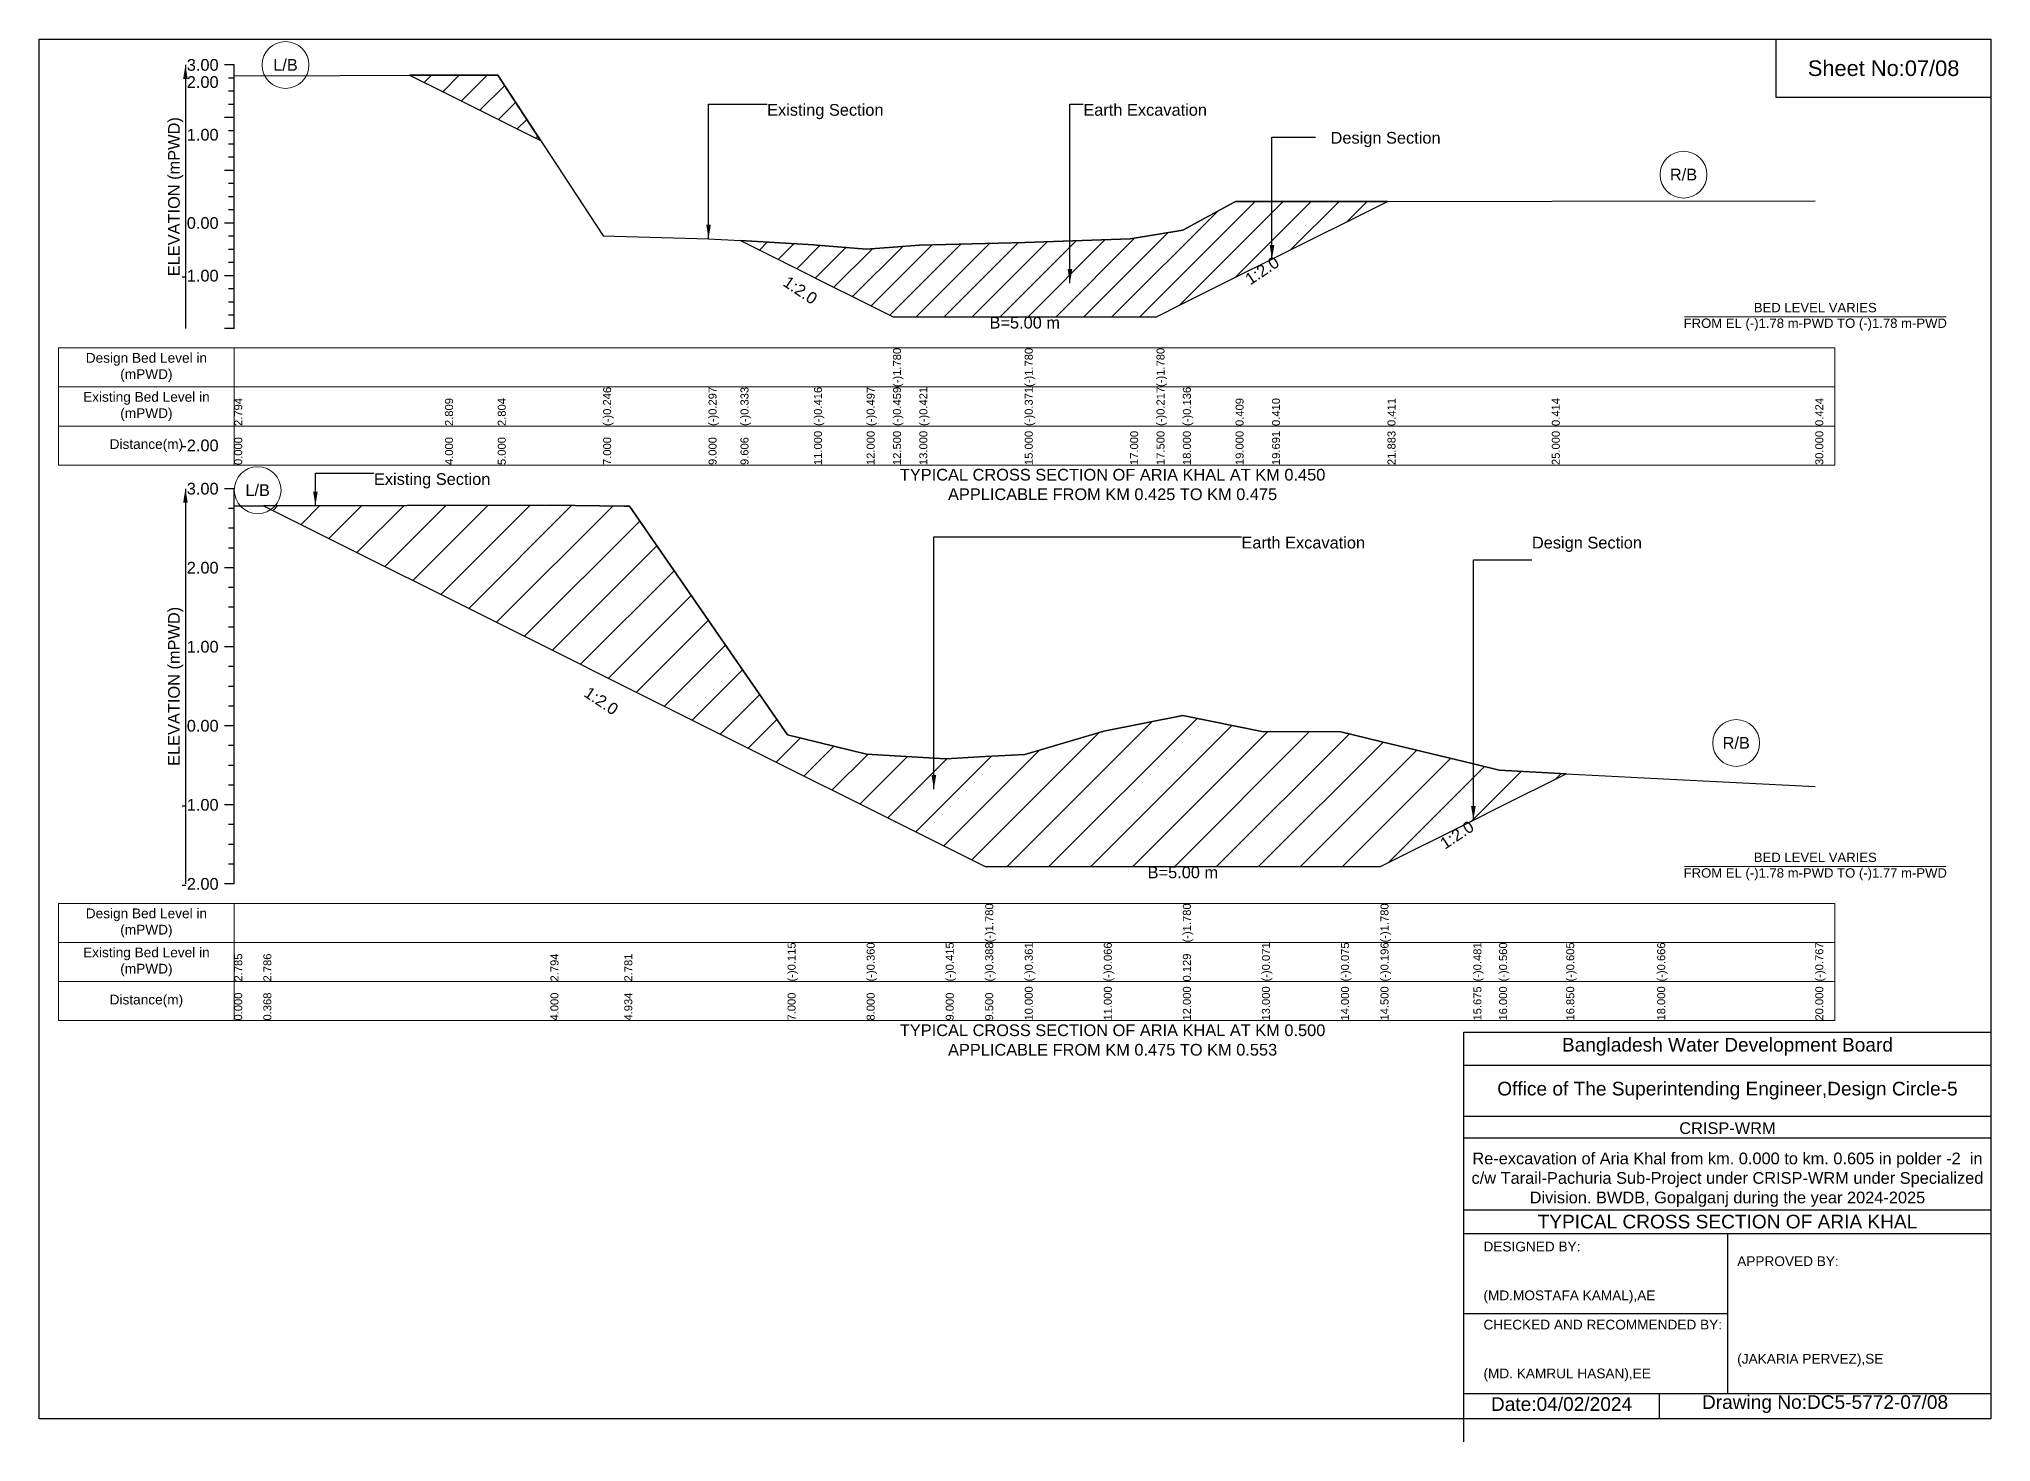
# Model space of a CAD drawing. Header units: inches. Extents: x 91000 to 188000, y -5751 to 7560.
# Drawn here: x 160000 to 168000, y -5751 to 0 of the extents above; entities that cross this region are included whole.
import ezdxf

# ---------------------------------------------------------------- set-up
doc = ezdxf.new("R2010")
doc.units = ezdxf.units.IN
doc.header["$LTSCALE"] = 7
doc.header["$MEASUREMENT"] = 0
for name, color, linetype, lineweight in [('Cross section Data Border', 7, 'Continuous', 9), ('Cross Section Labels', 7, 'Continuous', 9), ('Existing_Bed_Level for Xsection', 7, 'Continuous', 25)]:
    doc.layers.add(name, color=color, linetype=linetype, lineweight=lineweight)
doc.styles.get("Standard").update_dxf_attribs({"font": 'arial.ttf'})
doc.dimstyles.get("Standard").update_dxf_attribs({"dimtxt": 0.18, "dimasz": 0.18, "dimexe": 0.18, "dimexo": 0.0625, "dimgap": 0.09, "dimtad": 0, "dimtih": 1, "dimtoh": 1, "dimdec": 4, "dimzin": 0, "dimdsep": 46, "dimtxsty": 'Standard', "dimcen": 0.09, "dimadec": 0, "dimazin": 0, "dimtfac": 1, "dimtdec": 4, "dimtofl": 0, "dimtmove": 0, "dimatfit": 3, "dimfxl": 1, "dimtolj": 1, "dimtzin": 0, "dimarcsym": 0})
pattern_1 = [(45, (0, 334.384), (-57.27565, 57.27565), [])]

msp = doc.modelspace()

# ---------------------------------------------------------------- hatches: boundary and pattern name
at = {"layer": 'Existing_Bed_Level for Xsection'}
h = msp.add_hatch(dxfattribs=at)
h.set_pattern_fill('ANSI31', color=256, scale=648, style=0)
h.set_pattern_definition(pattern_1)
h.paths.add_polyline_path([(161518.6, -148.1), (161664, -220.7), (161880, -328.7), (162055.8, -416.6), (161880, -148.6), (161664, -147.5)])
h = msp.add_hatch(dxfattribs=at)
h.set_pattern_fill('ANSI31', color=256, scale=648, style=0)
h.set_pattern_definition(pattern_1)
h.paths.add_polyline_path([(162874.9, -826.2), (163176, -976.7), (163187.5, -982.5), (163392, -1084.7), (163500, -1138.7), (163608, -1138.7), (164040, -1138.7), (164472, -1138.7), (164580, -1138.7), (164688, -1084.7), (164904, -976.7), (165053.3, -902.1), (165526.7, -665.4), (165053.3, -665.8), (164904, -665.9), (164688, -783.6), (164580, -801), (164472, -818.4), (164040, -834.4), (163608, -845.2), (163500, -853.4), (163392, -861.6), (163187.5, -845), (163176, -844.1)])
h = msp.add_hatch(dxfattribs=at)
h.set_pattern_fill('ANSI31', color=256, scale=972, style=0)
h.paths.add_polyline_path([(160919.3, -1912.9), (162096, -2501.2), (162398.7, -2652.5), (162420, -2663.2), (163068, -2987.2), (163392, -3149.2), (163716, -3311.2), (163878, -3392.2), (164040, -3392.2), (164364, -3392.2), (164688, -3392.2), (165012, -3392.2), (165336, -3392.2), (165498, -3392.2), (165878.7, -3201.9), (165984, -3149.2), (166259.4, -3011.5), (165984, -2996.9), (165878.7, -2971.4), (165498, -2879.1), (165336, -2839.8), (165012, -2838.5), (164688, -2773.7), (164364, -2836.9), (164040, -2932.5), (163878, -2941.2), (163716, -2950), (163392, -2932.1), (163068, -2852.8), (162420, -1914.8), (162398.7, -1914.5), (162096, -1910.2)])

# ---------------------------------------------------------------- linework, layer by layer
for points in [[(160000, 0), (168000, 0), (168000, -5656), (160000, -5656)], [(167120, 0), (168000, 0), (168000, -240), (167120, -240)]]:
    msp.add_lwpolyline(points, close=True)
for points in [[(165840, -5751), (165840, -4071), (168000, -4071)], [(165840, -4207), (168000, -4207)], [(165840, -4415), (168000, -4415)], [(165840, -4504), (168000, -4504)], [(165840, -4800), (168000, -4800)], [(165840, -4896), (168000, -4896)], [(166920, -4896), (166920, -5552)], [(165840, -5224), (166920, -5224)], [(165840, -5552), (168000, -5552)], [(166640, -5552), (166640, -5656)]]:
    msp.add_lwpolyline(points)
at = {"layer": 'Cross section Data Border'}
for points in [[(160080, -1266.3), (167360, -1266.3), (167360, -1746.3), (160080, -1746.3)], [(160080, -3543.5), (167360, -3543.5), (167360, -4023.5), (160080, -4023.5)]]:
    msp.add_lwpolyline(points, close=True, dxfattribs=at)
for points in [[(160800, -1266.3), (160800, -1746.3)], [(160080, -1426.3), (167360, -1426.3)], [(160080, -1586.3), (167360, -1586.3)], [(160800, -3543.5), (160800, -4023.5)], [(160080, -3703.5), (167360, -3703.5)], [(160080, -3863.5), (167360, -3863.5)]]:
    msp.add_lwpolyline(points, dxfattribs=at)
at = {"layer": 'Cross Section Labels'}
for points in [[(166744.2, -1138.7), (167815.8, -1138.7)], [(166744.2, -3392.2), (167815.8, -3392.2)]]:
    msp.add_lwpolyline(points, dxfattribs=at)
for centre in [(161010, -106.3), (166740, -555.8), (160895.9, -1849.5), (166956, -2885.6)]:
    msp.add_circle(centre, 96, dxfattribs=at)
at = {"layer": 'Existing_Bed_Level for Xsection'}
for points in [[(160800, -106.3), (160760, -106.3)], [(160800, -1186.3), (160800, -970.3), (160800, -754.3), (160800, -538.3), (160800, -322.3), (160800, -106.3)], [(160800, -150.8), (161664, -147.5), (161880, -148.6), (162312, -807.4), (162744, -818.4), (162874.9, -826.2), (163176, -844.1), (163187.5, -845), (163392, -861.6), (163500, -853.4), (163500, -853.4), (163608, -845.2), (164040, -834.4), (164040, -834.4), (164472, -818.4), (164580, -801), (164580, -801), (164688, -783.6), (164904, -665.9), (165053.3, -665.8), (165526.7, -665.4), (166200, -664.8), (167280, -662.7)], [(160800, -160.3), (160776, -160.3)], [(160800, -214.3), (160776, -214.3)], [(160800, -268.3), (160776, -268.3)], [(160800, -322.3), (160760, -322.3)], [(160800, -376.3), (160776, -376.3)], [(160800, -430.3), (160776, -430.3)], [(160800, -538.3), (160760, -538.3)], [(160800, -484.3), (160776, -484.3)], [(160800, -592.3), (160776, -592.3)], [(160800, -646.3), (160776, -646.3)], [(160800, -700.3), (160776, -700.3)], [(160800, -754.3), (160760, -754.3)], [(160800, -808.3), (160776, -808.3)], [(160800, -862.3), (160776, -862.3)], [(160800, -916.3), (160776, -916.3)], [(160800, -970.3), (160760, -970.3)], [(160800, -1024.3), (160776, -1024.3)], [(160800, -1078.3), (160776, -1078.3)], [(160800, -1186.3), (160760, -1186.3)], [(160800, -1132.3), (160776, -1132.3)], [(160800, -1843.5), (160760, -1843.5)], [(160800, -3463.5), (160800, -3139.5), (160800, -2815.5), (160800, -2491.5), (160800, -2167.5), (160800, -1843.5)], [(160800, -1913.2), (160919.3, -1912.9), (162096, -1910.2), (162398.7, -1914.5), (162420, -1914.8), (163068, -2852.8), (163392, -2932.1), (163716, -2950), (163878, -2941.2), (163878, -2941.2), (164040, -2932.5), (164364, -2836.9), (164688, -2773.7), (164688, -2773.7), (165012, -2838.5), (165336, -2839.8), (165498, -2879.1), (165498, -2879.1), (165878.7, -2971.4), (165984, -2996.9), (166259.4, -3011.5), (166632, -3031.3), (167280, -3064)], [(160800, -1924.5), (160776, -1924.5)], [(160800, -2005.5), (160776, -2005.5)], [(160800, -2086.5), (160776, -2086.5)], [(160800, -2167.5), (160760, -2167.5)], [(160800, -2248.5), (160776, -2248.5)], [(160800, -2329.5), (160776, -2329.5)], [(160800, -2410.5), (160776, -2410.5)], [(160800, -2491.5), (160760, -2491.5)], [(160800, -2572.5), (160776, -2572.5)], [(160800, -2653.5), (160776, -2653.5)], [(160800, -2734.5), (160776, -2734.5)], [(160800, -2815.5), (160760, -2815.5)], [(160800, -2896.5), (160776, -2896.5)], [(160800, -2977.5), (160776, -2977.5)], [(160800, -3058.5), (160776, -3058.5)], [(160800, -3139.5), (160760, -3139.5)], [(160800, -3220.5), (160776, -3220.5)], [(160800, -3301.5), (160776, -3301.5)], [(160800, -3382.5), (160776, -3382.5)], [(160800, -3463.5), (160760, -3463.5)]]:
    msp.add_lwpolyline(points, dxfattribs=at)
for points in [[(161518.6, -148.1), (161664, -220.7), (161880, -328.7), (162055.8, -416.6), (161880, -148.6), (161664, -147.5)], [(162874.9, -826.2), (162874.9, -826.2), (163176, -976.7), (163187.5, -982.5), (163392, -1084.7), (163500, -1138.7), (163500, -1138.7), (163608, -1138.7), (164040, -1138.7), (164040, -1138.7), (164472, -1138.7), (164580, -1138.7), (164580, -1138.7), (164688, -1084.7), (164904, -976.7), (165053.3, -902.1), (165526.7, -665.4), (165053.3, -665.8), (164904, -665.9), (164688, -783.6), (164580, -801), (164580, -801), (164472, -818.4), (164040, -834.4), (164040, -834.4), (163608, -845.2), (163500, -853.4), (163500, -853.4), (163392, -861.6), (163187.5, -845), (163176, -844.1), (162874.9, -826.2)], [(160919.3, -1912.9), (160919.3, -1912.9), (162096, -2501.2), (162398.7, -2652.5), (162420, -2663.2), (163068, -2987.2), (163392, -3149.2), (163716, -3311.2), (163878, -3392.2), (163878, -3392.2), (164040, -3392.2), (164364, -3392.2), (164688, -3392.2), (164688, -3392.2), (165012, -3392.2), (165336, -3392.2), (165498, -3392.2), (165498, -3392.2), (165878.7, -3201.9), (165984, -3149.2), (166259.4, -3011.5), (166259.4, -3011.5), (166259.4, -3011.5), (165984, -2996.9), (165878.7, -2971.4), (165498, -2879.1), (165498, -2879.1), (165336, -2839.8), (165012, -2838.5), (164688, -2773.7), (164688, -2773.7), (164364, -2836.9), (164040, -2932.5), (163878, -2941.2), (163878, -2941.2), (163716, -2950), (163392, -2932.1), (163068, -2852.8), (162420, -1914.8), (162398.7, -1914.5), (162096, -1910.2), (160919.3, -1912.9)]]:
    msp.add_lwpolyline(points, close=True, dxfattribs=at)

# ---------------------------------------------------------------- texts
at = {"attachment_point": 5}
for s, insert, char_height in [('Sheet No:07/08', (167560, -120), 64), ('Bangladesh Water Development Board', (166920, -4131), 56), ('Office of The Superintending Engineer,Design Circle-5', (166920, -4311), 56)]:
    msp.add_mtext(s, dxfattribs=dict(at, insert=insert, char_height=char_height))
for s, insert, char_height, width, attachment_point in [('CRISP-WRM', (166920, -4464.9), 48, 2240, 5), ('Re-excavation of Aria Khal from km. 0.000 to km. 0.605 in polder -2  in c/w Tarail-Pachuria Sub-Project under CRISP-WRM under Specialized Division. BWDB, Gopalganj during the year 2024-2025', (166920, -4676), 48, 2160, 5), ('TYPICAL CROSS SECTION OF ARIA KHAL', (166920, -4848), 56, 2240, 5), ('DESIGNED BY:^J^J^J(MD.MOSTAFA KAMAL),AE', (165920, -5056), 40, 1120, 4), ('APPROVED BY:^J^J^J^J^J^J(JAKARIA PERVEZ),SE', (166960, -5216), 40, 1120, 4), ('CHECKED AND RECOMMENDED BY:^J^J^J(MD. KAMRUL HASAN),EE', (165920, -5376), 40, 1120, 4), ('Date:04/02/2024', (166240, -5596), 56, 1120, 5), ('Drawing No:DC5-5772-07/08', (167320, -5596), 56, 1760, 5)]:
    msp.add_mtext(s, dxfattribs=dict(insert=insert, char_height=char_height, width=width, attachment_point=attachment_point))
at = {"layer": 'Cross section Data Border', "char_height": 40, "width": 640, "attachment_point": 5}
for s, insert in [('Design Bed Level in (mPWD)', (160440, -1346.3)), ('Existing Bed Level in (mPWD)', (160440, -1506.3)), ('Distance(m)', (160440, -1666.3)), ('Design Bed Level in (mPWD)', (160440, -3623.5)), ('Existing Bed Level in (mPWD)', (160440, -3783.5)), ('Distance(m)', (160440, -3943.5))]:
    msp.add_mtext(s, dxfattribs=dict(at, insert=insert))
at = {"layer": 'Cross Section Labels'}
for s, insert, char_height, attachment_point in [('L/B', (161010, -106.3), 48, 5), ('Existing Section', (162984, -266.4), 48, 1), ('Earth Excavation', (164280, -266.4), 48, 1), ('Design Section', (165293.3, -380.9), 48, 1), ('R/B', (166740, -555.8), 48, 5), ('BED LEVEL VARIES ^JFROM EL (-)1.78 m-PWD TO (-)1.78 m-PWD', (167280, -1138.7), 38.4, 5), ('B=5.00 m', (164040, -1138.7), 48, 2), ('L/B', (160895.9, -1849.5), 48, 5), ('Existing Section', (161372.7, -1779.8), 48, 1), ('TYPICAL CROSS SECTION OF ARIA KHAL AT KM 0.450^JAPPLICABLE FROM KM 0.425 TO KM 0.475', (164400, -1826.3), 48, 5), ('Earth Excavation', (164928, -2040.4), 48, 1), ('Design Section', (166118.7, -2040.4), 48, 1), ('R/B', (166956, -2885.6), 48, 5), ('BED LEVEL VARIES ^JFROM EL (-)1.78 m-PWD TO (-)1.77 m-PWD', (167280, -3392.2), 38.4, 5), ('B=5.00 m', (164688, -3392.2), 48, 2), ('TYPICAL CROSS SECTION OF ARIA KHAL AT KM 0.500^JAPPLICABLE FROM KM 0.475 TO KM 0.553', (164400, -4103.5), 48, 5)]:
    msp.add_mtext(s, dxfattribs=dict(at, insert=insert, char_height=char_height, attachment_point=attachment_point))
at = {"layer": 'Cross Section Labels', "char_height": 48, "attachment_point": 2}
for insert, rotation in [((164999.3, -929.1), 33.69007), ((163133.5, -1009.5), 326.30993), ((162317.7, -2693), 326.30993), ((165797.7, -3242.4), 33.69007)]:
    msp.add_mtext('1:2.0', dxfattribs=dict(at, insert=insert, rotation=rotation))
at = {"layer": 'Existing_Bed_Level for Xsection', "char_height": 48, "attachment_point": 6}
for s, insert in [('3.00', (160736, -106.3)), ('2.00', (160736, -176.6)), ('1.00', (160736, -392.6)), ('0.00', (160736, -754.3)), ('-1.00', (160736, -970.3)), ('-2.00', (160736, -1666.3)), ('3.00', (160736, -1843.5)), ('2.00', (160736, -2167.5)), ('1.00', (160736, -2491.5)), ('0.00', (160736, -2815.5)), ('-1.00', (160736, -3139.5)), ('-2.00', (160736, -3463.5))]:
    msp.add_mtext(s, dxfattribs=dict(at, insert=insert))
at = {"layer": 'Existing_Bed_Level for Xsection', "rotation": 90}
for s, insert, char_height, attachment_point in [('ELEVATION (mPWD)', (160560, -646.3), 48, 5), ('(-)1.780', (163500, -1426.3), 32.8, 1), ('(-)1.780', (164040, -1426.3), 32.8, 1), ('(-)1.780', (164580, -1426.3), 32.8, 1), ('(-)0.246', (162312, -1586.3), 32.8, 1), ('(-)0.297', (162744, -1586.3), 32.8, 1), ('(-)0.333', (162874.9, -1586.3), 32.8, 1), ('(-)0.416', (163176, -1586.3), 32.8, 1), ('(-)0.497', (163392, -1586.3), 32.8, 1), ('(-)0.459', (163500, -1586.3), 32.8, 1), ('(-)0.421', (163608, -1586.3), 32.8, 1), ('(-)0.371', (164040, -1586.3), 32.8, 1), ('(-)0.217', (164580, -1586.3), 32.8, 1), ('(-)0.136', (164688, -1586.3), 32.8, 1), ('2.794', (160800, -1586.3), 32.8, 1), ('2.809', (161664, -1586.3), 32.8, 1), ('2.804', (161880, -1586.3), 32.8, 1), ('0.409', (164904, -1586.3), 32.8, 1), ('0.410', (165053.3, -1586.3), 32.8, 1), ('0.411', (165526.7, -1586.3), 32.8, 1), ('0.414', (166200, -1586.3), 32.8, 1), ('0.424', (167280, -1586.3), 32.8, 1), ('0.000', (160800, -1746.3), 32.8, 1), ('4.000', (161664, -1746.3), 32.8, 1), ('5.000', (161880, -1746.3), 32.8, 1), ('7.000', (162312, -1746.3), 32.8, 1), ('9.000', (162744, -1746.3), 32.8, 1), ('9.606', (162874.9, -1746.3), 32.8, 1), ('11.000', (163176, -1746.3), 32.8, 1), ('12.000', (163392, -1746.3), 32.8, 1), ('12.500', (163500, -1746.3), 32.8, 1), ('13.000', (163608, -1746.3), 32.8, 1), ('15.000', (164040, -1746.3), 32.8, 1), ('17.000', (164472, -1746.3), 32.8, 1), ('17.500', (164580, -1746.3), 32.8, 1), ('18.000', (164688, -1746.3), 32.8, 1), ('19.000', (164904, -1746.3), 32.8, 1), ('19.691', (165053.3, -1746.3), 32.8, 1), ('21.883', (165526.7, -1746.3), 32.8, 1), ('25.000', (166200, -1746.3), 32.8, 1), ('30.000', (167280, -1746.3), 32.8, 1), ('ELEVATION (mPWD)', (160560, -2653.5), 48, 5), ('(-)1.780', (163878, -3703.5), 32.8, 1), ('(-)1.780', (164688, -3703.5), 32.8, 1), ('(-)1.780', (165498, -3703.5), 32.8, 1), ('2.785', (160800, -3863.5), 32.8, 1), ('2.786', (160919.3, -3863.5), 32.8, 1), ('2.794', (162096, -3863.5), 32.8, 1), ('2.781', (162398.7, -3863.5), 32.8, 1), ('(-)0.115', (163068, -3863.5), 32.8, 1), ('(-)0.360', (163392, -3863.5), 32.8, 1), ('(-)0.415', (163716, -3863.5), 32.8, 1), ('(-)0.388', (163878, -3863.5), 32.8, 1), ('(-)0.361', (164040, -3863.5), 32.8, 1), ('(-)0.066', (164364, -3863.5), 32.8, 1), ('0.129', (164688, -3863.5), 32.8, 1), ('(-)0.071', (165012, -3863.5), 32.8, 1), ('(-)0.075', (165336, -3863.5), 32.8, 1), ('(-)0.196', (165498, -3863.5), 32.8, 1), ('(-)0.481', (165878.7, -3863.5), 32.8, 1), ('(-)0.560', (165984, -3863.5), 32.8, 1), ('(-)0.605', (166259.4, -3863.5), 32.8, 1), ('(-)0.666', (166632, -3863.5), 32.8, 1), ('(-)0.767', (167280, -3863.5), 32.8, 1), ('0.000', (160800, -4023.5), 32.8, 1), ('0.368', (160919.3, -4023.5), 32.8, 1), ('4.000', (162096, -4023.5), 32.8, 1), ('4.934', (162398.7, -4023.5), 32.8, 1), ('7.000', (163068, -4023.5), 32.8, 1), ('8.000', (163392, -4023.5), 32.8, 1), ('9.000', (163716, -4023.5), 32.8, 1), ('9.500', (163878, -4023.5), 32.8, 1), ('10.000', (164040, -4023.5), 32.8, 1), ('11.000', (164364, -4023.5), 32.8, 1), ('12.000', (164688, -4023.5), 32.8, 1), ('13.000', (165012, -4023.5), 32.8, 1), ('14.000', (165336, -4023.5), 32.8, 1), ('14.500', (165498, -4023.5), 32.8, 1), ('15.675', (165878.7, -4023.5), 32.8, 1), ('16.000', (165984, -4023.5), 32.8, 1), ('16.850', (166259.4, -4023.5), 32.8, 1), ('18.000', (166632, -4023.5), 32.8, 1), ('20.000', (167280, -4023.5), 32.8, 1)]:
    msp.add_mtext(s, dxfattribs=dict(at, insert=insert, char_height=char_height, attachment_point=attachment_point))

# ---------------------------------------------------------------- leaders
at = {"layer": 'Cross Section Labels', "annotation_type": 0, "has_hookline": 1, "hookline_direction": 0}
for points, text_width in [([(162744, -818.4), (162744, -266.4), (162983.9, -266.4)], 467.2), ([(164225.2, -1000.5), (164225.2, -266.4), (164279.9, -266.4)], 497), ([(165053.3, -902.1), (165053.3, -402.7), (165232, -402.7)], 441.2), ([(161132.7, -1912.9), (161132.7, -1779.8), (161372.6, -1779.8)], 467.2), ([(163667.4, -3075.2), (163667.4, -2040.4), (164927.9, -2040.4)], 497), ([(165878.7, -3201.9), (165878.7, -2135.4), (166118.6, -2135.4)], 441.2)]:
    msp.add_leader(points, dimstyle='Standard', override={"dimasz": 57.6}, dxfattribs=dict(at, text_width=text_width))
at = {"layer": 'Existing_Bed_Level for Xsection'}
for points in [[(160600, -106.3), (160600, -1186.3)], [(160600, -1843.5), (160600, -3463.5)]]:
    msp.add_leader(points, dimstyle='Standard', override={"dimasz": 57.6}, dxfattribs=at)

doc.saveas('drawing.dxf')
